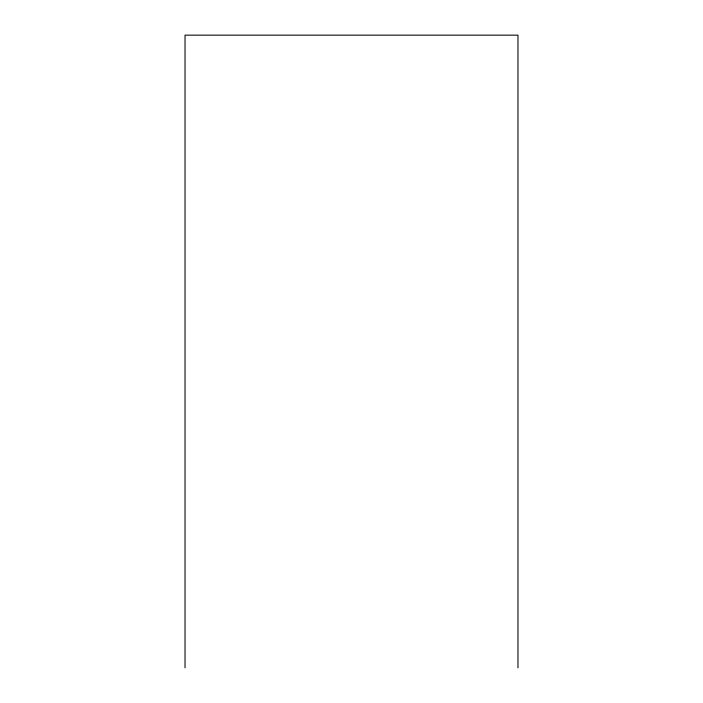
<?xml version="1.0" encoding="UTF-8"?>
<svg xmlns="http://www.w3.org/2000/svg" width="703" height="703" viewBox="0 0 703 703"><rect width="100%" height="100%" fill="white"/><g stroke="black" fill="none" stroke-linecap="round" stroke-linejoin="round"><path stroke-width="1.05" d="M517.97 667.85L517.97 35.15L185.03 35.15L185.03 667.85"/></g></svg>
